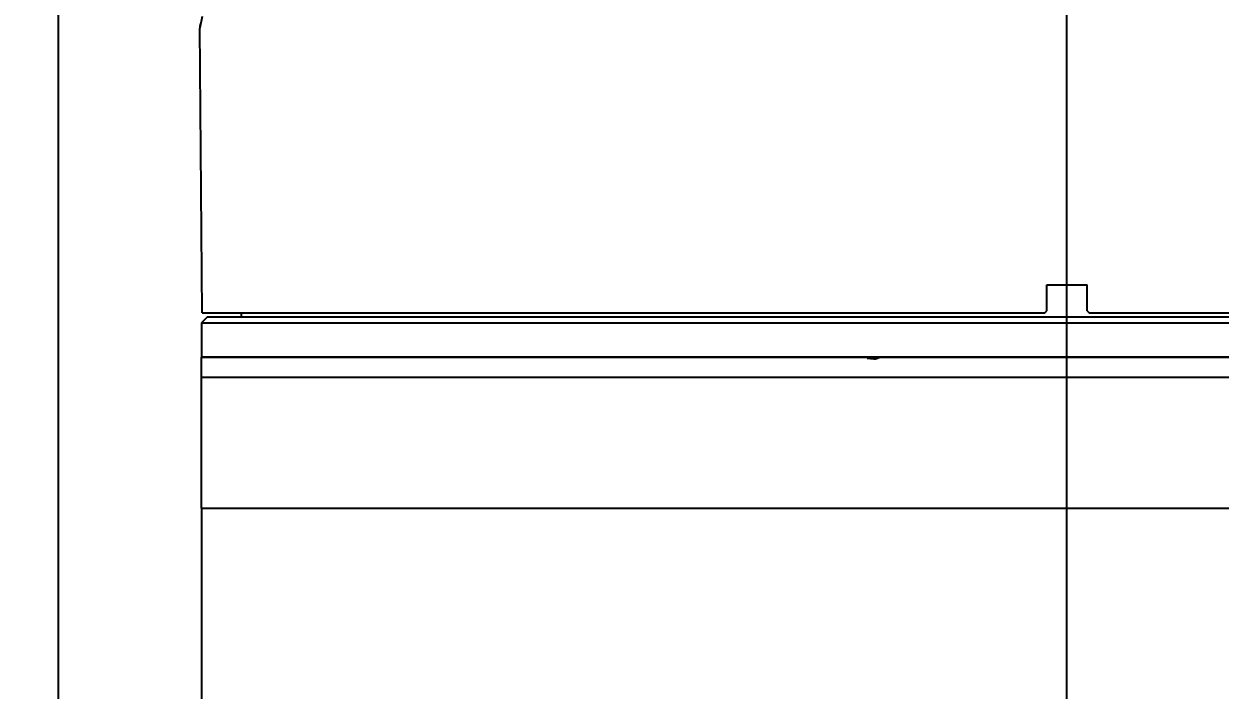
# Model space of a CAD drawing. Header units: millimetres. Extents: x 0 to 1173, y -4 to 841.
# Drawn here: x 241.27 to 247.22, y 505.15 to 508.46 of the extents above; entities that cross this region are included whole.
import ezdxf

# ---------------------------------------------------------------- set-up
doc = ezdxf.new("R2010")
doc.units = ezdxf.units.MM
doc.header["$LTSCALE"] = 65.395
doc.linetypes.add('CENTER', pattern=[0.6, 0.375, -0.075, 0.075, -0.075])
doc.layers.get('0').update_dxf_attribs({"linetype": 'CONTINUOUS'})
for name, color, linetype in [('0_END_MODULE_W_CAM_SOLIFIED_BL2', 7, 'CONTINUOUS'), ('ALL_DRFT_GEOM', 7, 'CONTINUOUS'), ('DRAFT_DIMS', 7, 'CONTINUOUS'), ('J_900_EXP_DH_BL9', 7, 'CONTINUOUS'), ('TM20_JOINT_200L_DH_BL4', 7, 'CONTINUOUS')]:
    doc.layers.add(name, color=color, linetype=linetype)
doc.styles.get("Standard").update_dxf_attribs({"font": 'txt', "width": 0.8})
doc.dimstyles.new('DIMSTYLE_17', dxfattribs={"dimtxt": 6, "dimasz": 9, "dimexe": 0.5, "dimexo": 0, "dimgap": 1.5, "dimtad": 1, "dimlfac": 10, "dimzin": 0, "dimdsep": 46, "dimtxsty": 'Standard', "dimblk": '_FILLED', "dimblk1": '_FILLED', "dimblk2": '_FILLED', "dimcen": 0.09, "dimadec": 0, "dimazin": 0, "dimtp": 0.01, "dimtm": 0.01, "dimtfac": 1, "dimtofl": 0, "dimtmove": 0, "dimatfit": 3, "dimldrblk": '_FILLED', "dimfxl": 0, "dimtolj": 1, "dimtzin": 0, "dimarcsym": 0})

# ---------------------------------------------------------------- blocks, each defined once
blk = doc.blocks.new('_FILLED')
at = {"color": 0, "linetype": 'ByBlock'}
blk.add_solid([(0, 0), (-1, 0.16667), (-1, -0.16667)], dxfattribs=at)
blk = doc.blocks.new('*D28')
at = {"layer": 'DRAFT_DIMS', "color": 2, "linetype": 'Continuous'}
for p, q in [((241.446, 498.086), (241.446, 534.8956)), ((251.466, 498.086), (251.466, 534.8956)), ((241.446, 534.3956), (229.446, 534.3956)), ((229.446, 534.3956), (246.456, 534.3956)), ((305.1018, 534.3956), (246.456, 534.3956)), ((251.466, 534.3956), (305.1018, 534.3956))]:
    blk.add_line(p, q, dxfattribs=at)
at = {"layer": 'DRAFT_DIMS', "color": 2, "linetype": 'Continuous', "xscale": 9, "yscale": 9, "zscale": 9}
for p, rotation in [((241.446, 534.3956), 5.4e-08), ((251.466, 534.3956), 180.000000017)]:
    blk.add_blockref('_FILLED', p, dxfattribs=dict(at, rotation=rotation))
blk = doc.blocks.new('0_END_MODULE_W_CAM_SOLIFIED_BL2', base_point=(670.806, 355.8574))
at = {"layer": '0_END_MODULE_W_CAM_SOLIFIED_BL2', "color": 7, "linetype": 'Continuous'}
for p, q in [((242.1599, 508.5013), (242.1487, 508.4462)), ((242.1487, 508.4462), (242.1482, 508.4438)), ((242.1606, 507.0277), (242.1482, 508.4438)), ((246.356, 507.0377), (246.356, 507.1677)), ((246.356, 507.1677), (246.556, 507.1677)), ((246.556, 507.0377), (246.556, 507.1677)), ((242.1606, 507.0277), (246.346, 507.0277)), ((246.346, 507.0277), (246.356, 507.0377)), ((246.556, 507.0377), (246.566, 507.0277)), ((246.566, 507.0277), (250.7515, 507.0277)), ((245.464, 506.8026), (245.479, 506.8075)), ((245.4971, 506.8003), (245.5199, 506.8076)), ((245.5151, 506.8031), (245.523, 506.8056)), ((245.523, 506.8056), (245.5297, 506.8077)), ((245.497, 506.8002), (245.4972, 506.8003)), ((245.512, 506.802), (245.5151, 506.8031)), ((245.512, 506.8021), (245.5123, 506.8022))]:
    blk.add_line(p, q, dxfattribs=at)
for centre, radius, start, end in [((242.2488, 508.4446), 0.1006, 168.33946, 180.43879), ((246.072, 515.0624), 8.2822, 265.78985, 266.01833), ((245.5019, 506.8507), 0.0505, 278.25233, 281.7271)]:
    blk.add_arc(centre, radius, start, end, dxfattribs=at)
for points, knots in [([(245.5125, 506.8032), (245.511, 506.8035), (245.5079, 506.8048), (245.5052, 506.8068), (245.5039, 506.808)], [0, 0, 0, 0, 0.453455, 1, 1, 1, 1]), ([(245.4971, 506.8003), (245.4991, 506.8001), (245.5031, 506.8001), (245.5071, 506.8004), (245.5092, 506.8007)], [0, 0, 0, 0, 0.482528, 1, 1, 1, 1])]:
    blk.add_open_spline(points, degree=3, knots=knots, dxfattribs=at)
blk = doc.blocks.new('TM20_JOINT_200L_DH_BL4', base_point=(646.7471, 433.0434))
at = {"layer": 'TM20_JOINT_200L_DH_BL4', "color": 7, "linetype": 'Continuous'}
for p, q in [((242.186, 507.0077), (242.156, 506.9777)), ((242.1861, 507.0077), (250.7259, 507.0077)), ((242.356, 507.0077), (242.356, 507.0277)), ((242.156, 506.9777), (242.156, 506.8077)), ((242.156, 506.9777), (250.756, 506.9777)), ((250.756, 506.8077), (242.156, 506.8077)), ((242.156, 506.8077), (250.756, 506.8077)), ((242.156, 506.7077), (250.756, 506.7077)), ((242.156, 506.0577), (242.156, 504.8186)), ((242.156, 506.0577), (250.756, 506.0577)), ((242.156, 506.0577), (250.756, 506.0577))]:
    blk.add_line(p, q, dxfattribs=at)
at = {"layer": 'TM20_JOINT_200L_DH_BL4', "color": 6, "linetype": 'Continuous'}
blk.add_line((242.156, 506.0577), (242.156, 506.8077), dxfattribs=at)
blk = doc.blocks.new('J_900_EXP_DH_BL9', base_point=(532.0064, 323.1577))
at = {"layer": 'J_900_EXP_DH_BL9', "color": 7, "linetype": 'CENTER'}
blk.add_line((246.456, 338.0202), (246.456, 525.5478), dxfattribs=at)

msp = doc.modelspace()

# ---------------------------------------------------------------- linework, layer by layer
at = {"layer": 'ALL_DRFT_GEOM', "color": 7, "linetype": 'Continuous'}
msp.add_circle((246.456, 323.1578), 190.295, dxfattribs=at)

# ---------------------------------------------------------------- block references
at = {"layer": '0_END_MODULE_W_CAM_SOLIFIED_BL2'}
msp.add_blockref('0_END_MODULE_W_CAM_SOLIFIED_BL2', (670.806, 355.8574), dxfattribs=at)
at = {"layer": 'J_900_EXP_DH_BL9'}
msp.add_blockref('J_900_EXP_DH_BL9', (532.0064, 323.1577), dxfattribs=at)
at = {"layer": 'TM20_JOINT_200L_DH_BL4'}
msp.add_blockref('TM20_JOINT_200L_DH_BL4', (646.7471, 433.0434), dxfattribs=at)

# ---------------------------------------------------------------- dimensions: what is measured, and where the dimension line sits
at = {"layer": 'DRAFT_DIMS', "color": 2, "linetype": 'Continuous'}
dim = msp.add_linear_dim(base=(251.466, 534.3956), p1=(241.446, 498.086), p2=(251.466, 498.086), text='%%c<>', dimstyle='DIMSTYLE_17', dxfattribs=at)
dim.commit()
dim.dimension.update_dxf_attribs({"geometry": '*D28', "text_midpoint": (268.3018, 534.3956), "dimtype": 160})

doc.saveas('drawing.dxf')
